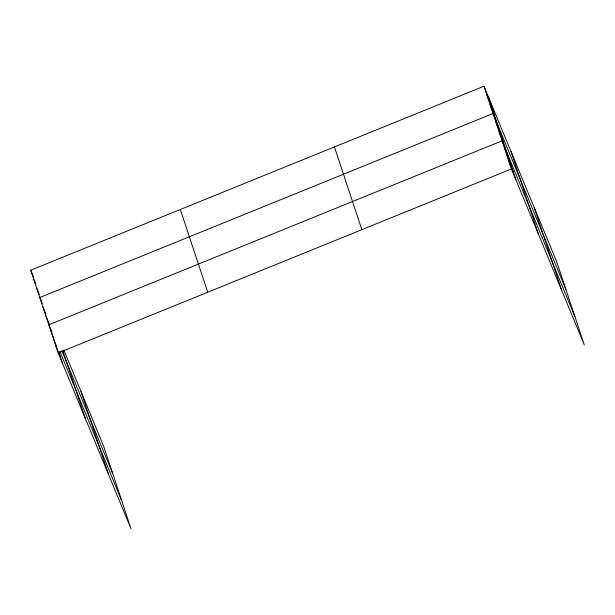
<?xml version="1.0" encoding="UTF-8"?>
<svg xmlns="http://www.w3.org/2000/svg" width="615" height="615" viewBox="0 0 615 615"><rect width="100%" height="100%" fill="white"/><g stroke="black" fill="none" stroke-linecap="round" stroke-linejoin="round"><path stroke-width="0.92" d="M63.799 349.981L103.589 446.044L131.018 528.777L58.187 352.941L30.75 270.2L483.982 86.223L556.813 262.059L584.25 344.8L511.411 168.956L483.982 86.223M58.187 352.941L511.411 168.956M486.995 95.325L491.516 106.234M490.017 104.419L494.537 115.336M565.869 289.365L493.03 113.521L39.806 297.506L42.235 303.38M496.051 122.623L500.572 133.54M499.073 131.725L503.585 142.634M574.925 316.671L502.086 140.827L48.854 324.805L51.983 332.361M504.415 147.861L508.936 158.77M506.752 154.888L511.273 165.804M509.082 161.922L513.602 172.838M30.75 270.2L33.533 276.919M33.771 279.302L35.855 284.338M36.785 288.404L39.222 294.278M61.854 350.75L112.637 473.35M42.819 306.608L45.948 314.157M45.841 315.71L49.661 324.943M59.816 351.273L121.693 500.648M51.191 331.839L53.966 338.558M53.52 338.873L56.303 345.592M55.85 345.907L60.37 356.815M534.274 207.632L561.703 290.372M511.042 151.559L538.479 234.292M488.502 97.132L515.931 179.872M334.414 146.931L361.851 229.672M180.318 209.484L207.747 292.225M81.042 391.617L108.478 474.349M62.945 351.011L85.247 418.277M58.917 352.426L62.707 363.849"/></g></svg>
